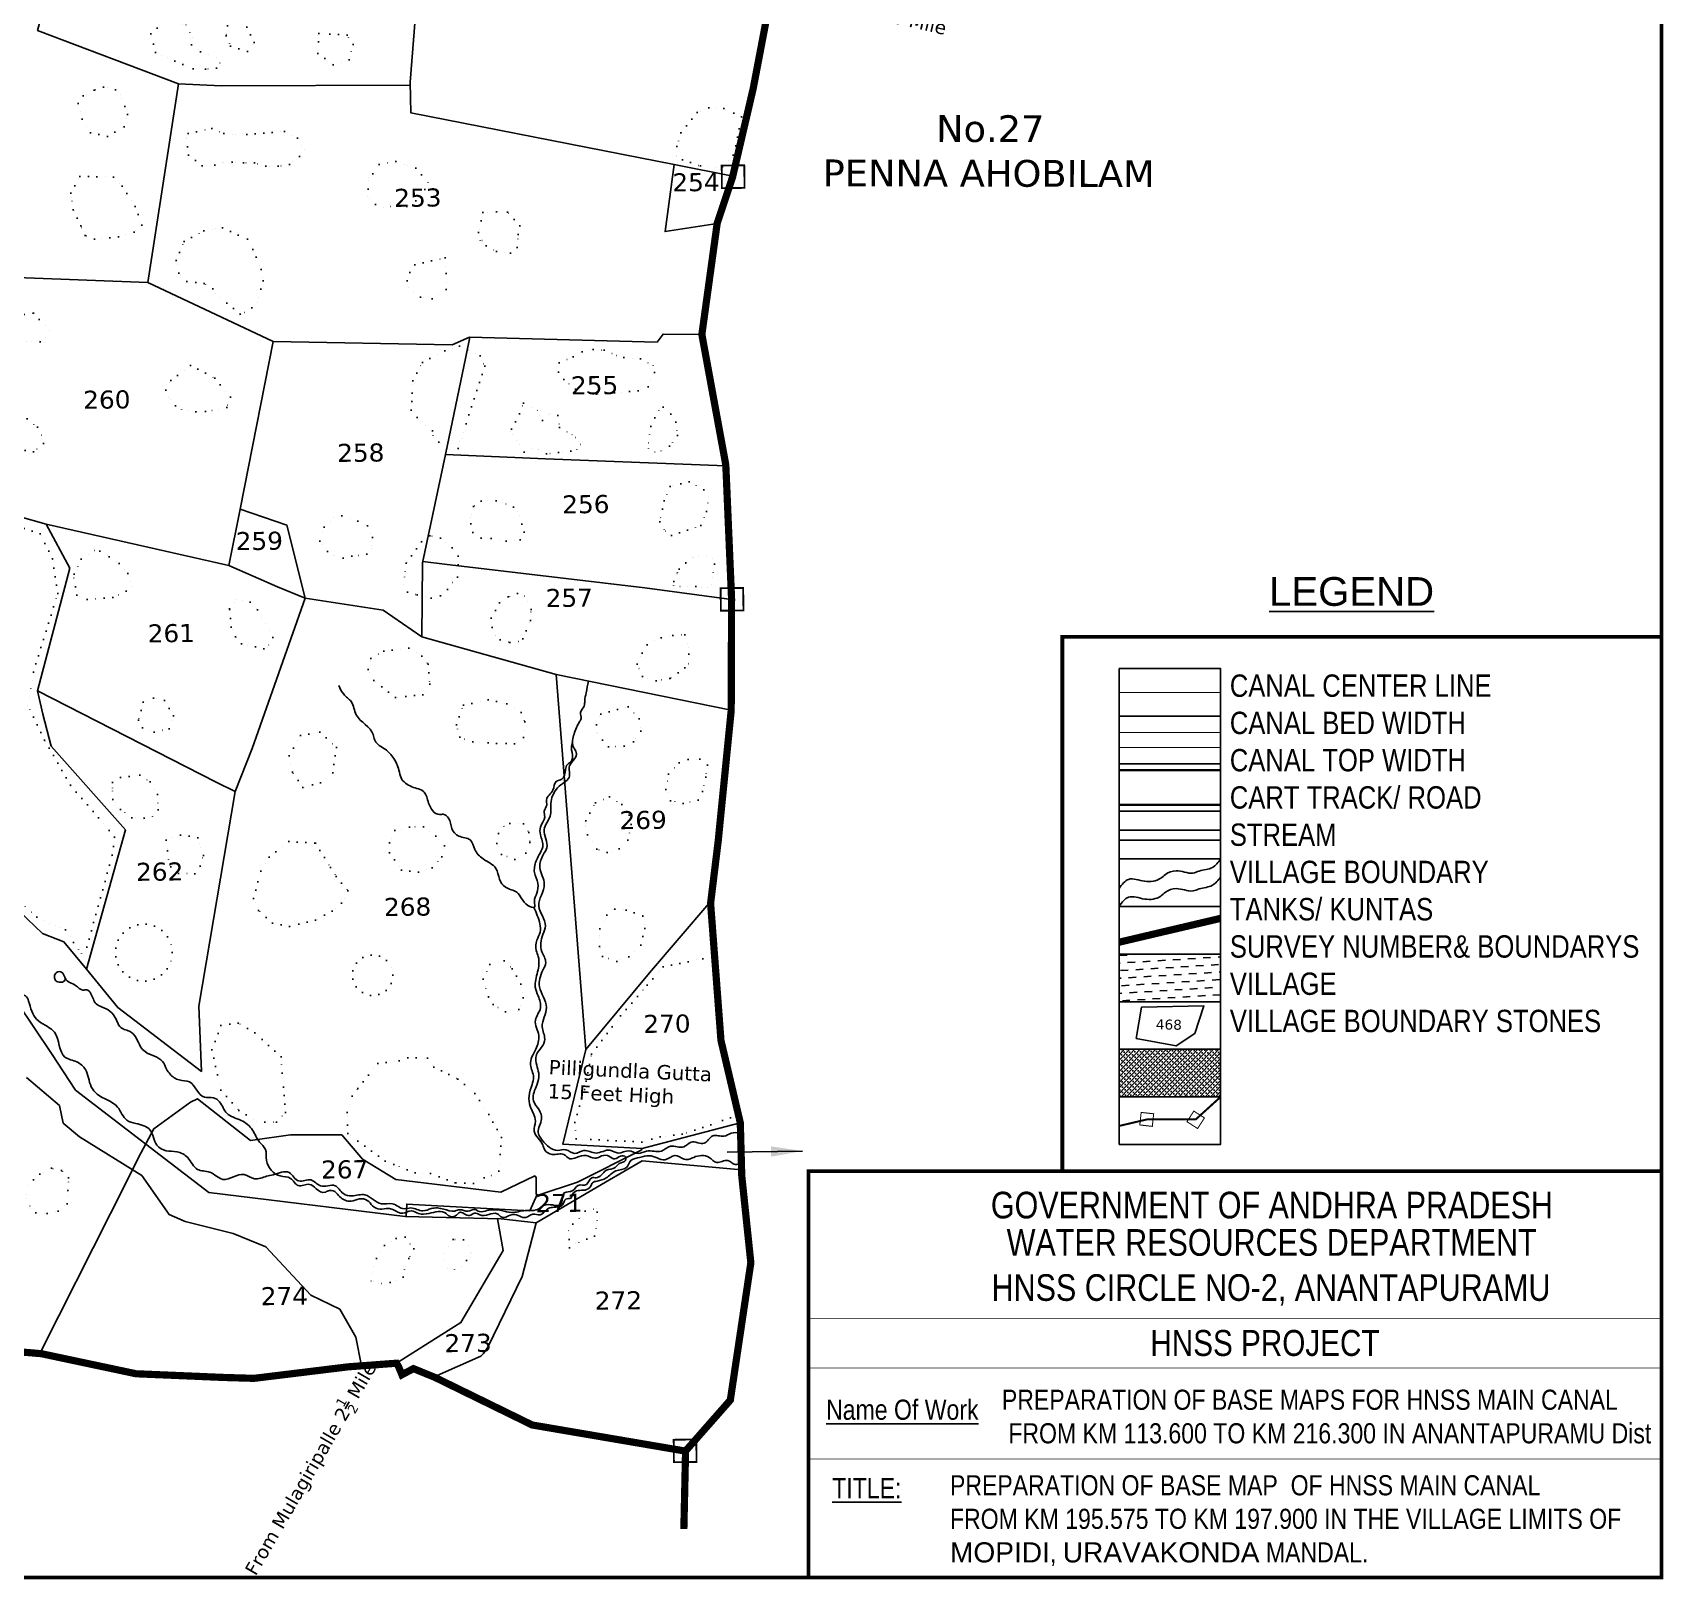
# Model space of a CAD drawing. Header units: inches. Extents: x 738765 to 747437, y 1643863 to 1647317.
# Drawn here: x 745540 to 747351, y 1643863 to 1645582 of the extents above; entities that cross this region are included whole.
import ezdxf
from ezdxf.enums import TextEntityAlignment as Align

# ---------------------------------------------------------------- set-up
doc = ezdxf.new("R2010")
doc.units = ezdxf.units.IN
doc.header["$MEASUREMENT"] = 0
for name, pattern in [('ACAD_ISO02W100', [15, 12, -3]), ('DOT2', [0.125, 0, -0.125]), ('HIDDEN2', [0.1875, 0.125, -0.0625])]:
    doc.linetypes.add(name, pattern=pattern)
for name, color, linetype in [('CANAL1', 1, 'Continuous'), ('CSMark', 72, 'Continuous'), ('FRAME 025', 7, 'Continuous'), ('HILLL', 17, 'Continuous'), ('PLOT', 7, 'Continuous'), ('PLOT NO', 7, 'Continuous'), ('ROADS', 6, 'Continuous'), ('STRUCTURE', 5, 'Continuous'), ('TABLE', 7, 'Continuous'), ('tank', 4, 'Continuous'), ('TANKS-STREAM', 4, 'Continuous'), ('TITLEBLOCK', 7, 'Continuous'), ('VILLAGE', 30, 'Continuous'), ('VILLAGE BOUNDRY', 5, 'Continuous'), ('VILLAGE STONES', 240, 'Continuous')]:
    doc.layers.add(name, color=color, linetype=linetype)
doc.styles.add('A', font='ARIAL_1.TTF')
doc.styles.add('ARIALN', font='ARIALN_1.TTF')
doc.styles.get("Standard").update_dxf_attribs({"font": 'verdana_0.ttf'})
doc.dimstyles.get("Standard").update_dxf_attribs({"dimtxt": 0.18, "dimasz": 35, "dimexe": 0.18, "dimexo": 0.0625, "dimgap": 0.09, "dimtad": 0, "dimtih": 1, "dimtoh": 1, "dimdec": 4, "dimzin": 0, "dimdsep": 46, "dimtxsty": 'Standard', "dimcen": 0.09, "dimadec": 0, "dimazin": 0, "dimtfac": 1, "dimtdec": 4, "dimtofl": 0, "dimtmove": 0, "dimatfit": 3, "dimfxl": 0, "dimtolj": 1, "dimtzin": 0, "dimarcsym": 0})

msp = doc.modelspace()

# ---------------------------------------------------------------- hatches: boundary and pattern name
at = {"layer": 'tank'}
h = msp.add_hatch(dxfattribs=at)
h.set_pattern_fill('DASH', color=256, scale=67.138204, angle=3.5405, style=0)
h.set_pattern_definition([(3.5405362, (319465.5735, 706799.887), (7.85799526, 8.89452009), [8.39227553, -8.39227553])])
h.paths.add_polyline_path([(746746.7, 1644558), (746859.4, 1644558), (746859.4, 1644505.1), (746746.7, 1644505.1)])
at = {"layer": 'VILLAGE', "linetype": 'Continuous'}
h = msp.add_hatch(dxfattribs=at)
h.set_pattern_fill('SACNCR', color=256, scale=45.094482, angle=1.5303, style=0)
h.set_pattern_definition([(46.53031993, (319465.5735, 706799.887), (-3.068137835, 2.908469924), []), (46.53031993, (319468.562, 706799.967), (-3.068137835, 2.908469924), [0, -4.227607725])])
h.paths.add_polyline_path([(746746.7, 1644452.3), (746859.4, 1644452.3), (746859.4, 1644399.4), (746746.7, 1644399.4)])

# ---------------------------------------------------------------- linework, layer by layer
at = {"layer": 'CANAL1', "color": 1, "linetype": 'HIDDEN2', "ltscale": 100, "const_width": 1.11}
msp.add_lwpolyline([(746746.7, 1644848.7), (746859.4, 1644848.7)], dxfattribs=at)
at = {"layer": 'CANAL1', "color": 5, "const_width": 1.11}
for points in [[(746859.4, 1644804.2), (746746.7, 1644804.2)], [(746859.4, 1644787.6), (746746.7, 1644787.6)]]:
    msp.add_lwpolyline(points, dxfattribs=at)
at = {"layer": 'CANAL1', "color": 1, "const_width": 2.76}
for points in [[(746859.4, 1644762.4), (746746.7, 1644762.4)], [(746859.4, 1644723.7), (746746.7, 1644723.7)]]:
    msp.add_lwpolyline(points, dxfattribs=at)
at = {"layer": 'CSMark', "color": 3}
msp.add_lwpolyline([(738766.6, 1647314.5), (747349.1, 1647314.5), (747349.1, 1643865.5), (738766.6, 1643865.5)], close=True, dxfattribs=at)
at = {"layer": 'FRAME 025', "lineweight": -3, "const_width": 0.705}
for points in [[(746401.3, 1644153.4), (747349.1, 1644153.4)], [(746401.3, 1644098.3), (747349.1, 1644098.3)], [(746401.3, 1643997), (747349.1, 1643997)]]:
    msp.add_lwpolyline(points, dxfattribs=at)
at = {"layer": 'HILLL', "linetype": 'DOT2', "ltscale": 75}
for points in [[(745710, 1645590.4), (745717.3, 1645576.2), (745716, 1645568.2), (745726.1, 1645560.3), (745743.9, 1645554.5), (745747.8, 1645547.9), (745744, 1645542.2), (745731.6, 1645541), (745718, 1645541.3), (745706.5, 1645546.2), (745682.6, 1645556.5), (745676, 1645559.5), (745671.1, 1645580.2), (745687.5, 1645594.8), (745710, 1645590.4)], [(745778.2, 1645560.8), (745785.6, 1645570.6), (745772.6, 1645598.3), (745765.9, 1645603.2), (745759.5, 1645600.4), (745756.3, 1645589.1), (745754.6, 1645578.1), (745759.5, 1645566.4), (745778.2, 1645560.8)], [(745857.6, 1645580.7), (745856.5, 1645558.4), (745873.7, 1645546), (745891.2, 1645551.2), (745895.6, 1645568.3), (745888.9, 1645578.8), (745857.6, 1645580.7)], [(745594.8, 1645485.4), (745604, 1645470.4), (745622.8, 1645466.1), (745641.2, 1645476.9), (745645, 1645490.7), (745637.4, 1645513.1), (745631.8, 1645518.1), (745618.3, 1645521.1), (745608, 1645517.6), (745595.9, 1645511.4), (745590.2, 1645502.9), (745594.8, 1645485.4)], [(746327.1, 1645488.2), (746307.5, 1645497.2), (746290.7, 1645498), (746277.7, 1645492.8), (746259.9, 1645470.3), (746255.3, 1645455), (746254.6, 1645444.1), (746261.6, 1645440.4), (746281.4, 1645433.5), (746299.8, 1645431.6), (746306.2, 1645432.6), (746318, 1645445.6), (746320.8, 1645456), (746327.1, 1645488.2)], [(745777.5, 1645468.3), (745819.3, 1645471.8), (745833.8, 1645464.2), (745841.8, 1645451.4), (745836.1, 1645444), (745825, 1645435), (745812.4, 1645433.2), (745798.8, 1645433.1), (745786.2, 1645436.8), (745774.1, 1645436.8), (745761.2, 1645437.7), (745751.1, 1645436.9), (745742, 1645434.4), (745728, 1645433.6), (745712.9, 1645445.5), (745710.3, 1645464.7), (745712.6, 1645469.6), (745738.6, 1645475.1), (745752, 1645469.6), (745764.9, 1645468.1), (745772.5, 1645469.7), (745777.5, 1645468.3)], [(745924.7, 1645435.2), (745943.2, 1645438.4), (745956.5, 1645434.1), (745965.3, 1645430.9), (745979, 1645415.3), (745975.3, 1645407.3), (745965.4, 1645394.9), (745955.2, 1645388.5), (745937.4, 1645388.3), (745929.2, 1645387.7), (745920.4, 1645390.7), (745911.8, 1645399.1), (745912.4, 1645407.8), (745912.8, 1645420.9), (745917.5, 1645424.7), (745924.7, 1645435.2)], [(745592.1, 1645421.8), (745629.6, 1645421.1), (745639, 1645410.9), (745653.7, 1645388.6), (745660.9, 1645367.7), (745652.4, 1645360), (745635, 1645354.7), (745608.5, 1645352.1), (745598.2, 1645356.4), (745593.2, 1645367), (745584.8, 1645384.9), (745582.1, 1645403.1), (745592.1, 1645421.8)], [(746036.8, 1645350.9), (746043.5, 1645344.7), (746054.8, 1645338.5), (746070.4, 1645336.7), (746077.9, 1645342.9), (746079.2, 1645357.2), (746080.8, 1645366.8), (746067, 1645382.2), (746054.8, 1645382.6), (746039.9, 1645381.9), (746035, 1645359.5), (746040.2, 1645347.8)], [(745730.2, 1645302.9), (745711, 1645305), (745702.1, 1645314.3), (745699, 1645328.6), (745708, 1645349.6), (745729.8, 1645361.4), (745742.4, 1645363.7), (745750.7, 1645364.6), (745778.2, 1645352.1), (745784.2, 1645340.8), (745793.4, 1645318.5), (745795.7, 1645305.7), (745789.1, 1645282.3), (745783, 1645276), (745774.9, 1645270.8), (745770.1, 1645269), (745742.8, 1645291.8), (745739.7, 1645296.9), (745730.2, 1645302.9)], [(745964.4, 1645323.8), (745998, 1645331.4), (745999.2, 1645313.9), (745998.9, 1645296.4), (745983.6, 1645286), (745970.4, 1645287.8), (745956.7, 1645298.4), (745955.6, 1645305.9), (745958.7, 1645315), (745964.4, 1645323.8)], [(745503.6, 1645264), (745530.3, 1645268.4), (745540.7, 1645270), (745558.4, 1645250.5), (745554.5, 1645243.2), (745548.2, 1645238.1), (745533, 1645239), (745515.7, 1645240.1), (745507.5, 1645239), (745501.5, 1645247.5), (745500.8, 1645254.9), (745503.6, 1645264)], [(745960.3, 1645162.3), (745961.9, 1645194.8), (745972.6, 1645215.2), (745997.5, 1645228), (746014, 1645233.2), (746036.8, 1645222.5), (746042, 1645210.9), (746021.1, 1645146.9), (746016.4, 1645130.9), (746013.8, 1645127.1), (746012.3, 1645119.6), (745999.4, 1645118.5), (745990.9, 1645126.6), (745984.4, 1645134.3), (745983.8, 1645139.3), (745972.5, 1645149.1), (745966.8, 1645154), (745960.3, 1645162.3)], [(746124.5, 1645214.7), (746140.3, 1645221.5), (746150.1, 1645227.1), (746162.3, 1645229.7), (746174.5, 1645228.7), (746188, 1645223), (746196.3, 1645220.8), (746214.9, 1645219.2), (746228.9, 1645211.7), (746230.4, 1645204), (746223.5, 1645188.3), (746212.3, 1645183.7), (746186.2, 1645181.4), (746166.2, 1645180.1), (746142.8, 1645185.4), (746129.9, 1645196.3), (746123.8, 1645204.5), (746124.5, 1645214.7)], [(745687.7, 1645184.4), (745693.3, 1645195), (745714.9, 1645212), (745742.1, 1645197.6), (745759.5, 1645176.7), (745755.4, 1645165.1), (745739, 1645161.7), (745731.6, 1645160.6), (745721, 1645160.5), (745705.2, 1645163.1), (745698.5, 1645166.9), (745690.6, 1645176.7), (745687.7, 1645184.4)], [(746071.7, 1645141), (746080.6, 1645158.2), (746085.1, 1645169.9), (746085.1, 1645169.9), (746100.3, 1645162.1), (746102.7, 1645156.7), (746106.1, 1645150.7), (746115.4, 1645158.9), (746123.2, 1645156.3), (746125, 1645142.9), (746125, 1645142.9), (746138.8, 1645135), (746142.5, 1645132), (746145.6, 1645127.7), (746148.1, 1645124.1), (746144.3, 1645118.7), (746137.7, 1645116.6), (746123.9, 1645115.1), (746110.4, 1645113.6), (746101.4, 1645118.5), (746093.4, 1645120.1), (746085.7, 1645115.7), (746077.2, 1645128.7), (746072.7, 1645135.5), (746070.5, 1645138.8), (746071.7, 1645141)], [(746226.3, 1645143.9), (746230.9, 1645153.6), (746236.3, 1645163.6), (746240.1, 1645165.7), (746248.8, 1645157.6), (746254.2, 1645148.9), (746256, 1645134.1), (746247.3, 1645122.3), (746237.8, 1645117.2), (746230.9, 1645115.7), (746223.9, 1645119.4), (746224, 1645126), (746224.8, 1645134.9), (746226.3, 1645143.9)], [(745511.1, 1645131.9), (745515.4, 1645145.5), (745523.1, 1645153.1), (745533.6, 1645152.4), (745545.1, 1645143.2), (745549.7, 1645134.4), (745551.7, 1645125.2), (745540.6, 1645115.8), (745518.6, 1645119.8), (745511.1, 1645131.9)], [(746241.3, 1645061.4), (746236.3, 1645038), (746242.5, 1645027.8), (746249.2, 1645022.9), (746281.9, 1645034), (746288.4, 1645049.6), (746290.4, 1645066), (746285.1, 1645073.8), (746269.1, 1645082.5), (746247.8, 1645077.5), (746241.3, 1645061.4)], [(745576.3, 1644585.1), (745585.1, 1644571), (745593.9, 1644558.8), (745599.9, 1644565.5), (745628.2, 1644668), (745630.8, 1644688), (745613, 1644709.3), (745581.6, 1644745.5), (745553, 1644795.7), (745534.5, 1644834.1), (745540.5, 1644871.3), (745567.6, 1644958.5), (745561.8, 1644997.2), (745548.1, 1645024.7), (745451.9, 1645057.8)], [(745858.7, 1645016.7), (745863.4, 1645032.2), (745874.2, 1645042.9), (745883.3, 1645044.7), (745901, 1645039), (745911.6, 1645033.8), (745917.3, 1645020.9), (745916.4, 1645008.9), (745910.9, 1645002.2), (745894.4, 1644999.9), (745884.5, 1644997.7), (745874.3, 1645000.8), (745867.2, 1645005.2), (745858.7, 1645016.7)], [(746028.8, 1645026.4), (746038.1, 1645020.1), (746049, 1645019.8), (746065.6, 1645016.7), (746081.4, 1645018), (746085.8, 1645026.7), (746078.6, 1645049.9), (746074, 1645054.3), (746061.8, 1645059.4), (746054.5, 1645061.5), (746038.1, 1645061.3), (746029.4, 1645055.2), (746025.9, 1645043), (746026.5, 1645036.1), (746028.8, 1645026.4)], [(746011.6, 1644976.7), (746012.3, 1644990.3), (746012.5, 1645000.1), (746005.6, 1645009.4), (745992.6, 1645020.2), (745980.9, 1645022.6), (745971.8, 1645015.9), (745954.7, 1644992.2), (745952.6, 1644976.9), (745952.1, 1644968.2), (745956.1, 1644960.2), (745966.7, 1644956.9), (745982.5, 1644953.5), (745992.8, 1644956.1), (746000.5, 1644963.1), (746011.6, 1644977.6)], [(745593.5, 1644996.7), (745608.2, 1645006.2), (745614.4, 1645005.7), (745624.6, 1644999.4), (745635.7, 1644992), (745645.5, 1644980.8), (745651, 1644966.3), (745643.4, 1644961.2), (745628.6, 1644954), (745600.4, 1644951.8), (745588.8, 1644956.6), (745585.5, 1644975.7), (745585.9, 1644980.1), (745593.5, 1644996.7)], [(746257.7, 1644985.7), (746265.4, 1644992.8), (746273.4, 1644998.4), (746279.4, 1645000.2), (746287.7, 1644999.6), (746295.1, 1644997.8), (746297.2, 1644991.1), (746294.5, 1644975.9), (746293.7, 1644968.6), (746289.7, 1644964.9), (746283.1, 1644965.6), (746276.3, 1644966.5), (746258.9, 1644966.4), (746253.4, 1644967), (746251.7, 1644967.2), (746251.8, 1644972), (746256, 1644982), (746257.7, 1644985.7)], [(746084.3, 1644908.3), (746092.7, 1644928.5), (746093.4, 1644940.7), (746086.3, 1644955.6), (746078.4, 1644958.6), (746068, 1644954.9), (746058.4, 1644948), (746049.2, 1644931.3), (746050.1, 1644920.9), (746053.5, 1644911.6), (746058.9, 1644907), (746069.8, 1644904.1), (746079.7, 1644905.2), (746084.3, 1644908.3)], [(745758.5, 1644941.5), (745766.5, 1644951.9), (745773.2, 1644950.5), (745781.5, 1644948.8), (745789.5, 1644940.4), (745798.1, 1644925.4), (745802.7, 1644917.4), (745806.4, 1644909.7), (745800.6, 1644898.9), (745796.6, 1644897.1), (745771.8, 1644902.7), (745765.1, 1644910.3), (745760.2, 1644921.3), (745758.5, 1644941.5)], [(746216.8, 1644892.1), (746222.2, 1644901.7), (746237.8, 1644909.2), (746250.8, 1644911.9), (746264.3, 1644912.7), (746267.9, 1644898.7), (746268.6, 1644891), (746268.1, 1644880.5), (746264.3, 1644876), (746247.5, 1644864), (746232.2, 1644861.6), (746217.1, 1644866.5), (746217.1, 1644866.5), (746211.2, 1644879.9), (746216.8, 1644892.1)], [(745915.3, 1644886.5), (745929.8, 1644894.4), (745957.6, 1644897.9), (745972.2, 1644888.9), (745979.2, 1644879.9), (745980.8, 1644858), (745973.2, 1644846.1), (745942.6, 1644843.1), (745918.7, 1644861.9), (745912.4, 1644874.1), (745915.3, 1644886.5)], [(745657.4, 1644818), (745661.9, 1644809.5), (745674.5, 1644804.4), (745691.2, 1644808.4), (745696, 1644822.5), (745686.2, 1644839.6), (745673.8, 1644842.4), (745662.4, 1644837.9), (745657.4, 1644818)], [(746010.4, 1644812.8), (746018.3, 1644834.5), (746045.8, 1644840.5), (746066.4, 1644835.9), (746082.2, 1644826.5), (746086.5, 1644815.9), (746084.8, 1644798.7), (746075, 1644791.6), (746055, 1644792), (746028.6, 1644793.6), (746014.2, 1644798.8), (746010.4, 1644812.8)], [(746170.9, 1644824.6), (746189.5, 1644829.6), (746201.1, 1644832.8), (746213.5, 1644819.5), (746215.3, 1644805.5), (746207, 1644793.8), (746196.9, 1644789), (746179.5, 1644788.2), (746172.9, 1644795.7), (746166.1, 1644803.8), (746166, 1644812.8), (746170.9, 1644824.6)], [(745824.8, 1644778.3), (745837.3, 1644800.7), (745858.6, 1644804.5), (745877.1, 1644787.5), (745873.1, 1644759.3), (745859.6, 1644748.3), (745839.9, 1644743.1), (745828.4, 1644760), (745824.8, 1644778.3)], [(746246, 1644757.9), (746257.7, 1644770.4), (746268, 1644774.2), (746281, 1644774.6), (746289.2, 1644767.9), (746287.4, 1644754.4), (746283.9, 1644738.6), (746279.1, 1644729.1), (746262.4, 1644725.2), (746248.3, 1644728.4), (746243.2, 1644740.8), (746246, 1644757.9)], [(745670.2, 1644749.4), (745678.4, 1644735.3), (745679.1, 1644718.2), (745672.5, 1644710.6), (745663.5, 1644709.1), (745649.7, 1644709.4), (745637.3, 1644718.7), (745628.6, 1644729.6), (745628.5, 1644742.4), (745628.4, 1644748.5), (745637.4, 1644754.3), (745658.7, 1644756.9), (745670.2, 1644749.4)], [(746154.2, 1644706.1), (746164.9, 1644726), (746180.6, 1644732.7), (746194.2, 1644724.3), (746202.4, 1644712.4), (746204.5, 1644701.8), (746200.9, 1644684.5), (746191.3, 1644674.9), (746177.9, 1644670.7), (746166.3, 1644674.6), (746156.2, 1644690.4), (746153.7, 1644700.7), (746154.2, 1644706.1)], [(746057.3, 1644692.1), (746063.8, 1644700.3), (746069.8, 1644702.9), (746085, 1644702.6), (746090.8, 1644693.1), (746092, 1644681.9), (746087.5, 1644670.2), (746075.5, 1644663.1), (746060.7, 1644668.7), (746055.3, 1644681), (746057.3, 1644692.1)], [(745701.6, 1644647.5), (745719.8, 1644647.2), (745725.7, 1644655.8), (745729.4, 1644667.6), (745725.4, 1644680.3), (745723.2, 1644687.3), (745713.5, 1644689), (745704.1, 1644690.2), (745688.1, 1644684.5), (745689.5, 1644672.7), (745690.7, 1644662.8), (745693.1, 1644655), (745701.6, 1644647.5), (745701.6, 1644647.5)], [(745785, 1644619.9), (745793.2, 1644650.1), (745802.3, 1644665.8), (745824.2, 1644683), (745853.8, 1644681.2), (745870.6, 1644654.3), (745876.9, 1644644.2), (745890, 1644628.3), (745882.9, 1644614.6), (745872.4, 1644605.6), (745853.9, 1644595.7), (745825.2, 1644588.6), (745806.1, 1644592.2), (745790.7, 1644606.5), (745785, 1644619.9)], [(745949.4, 1644651.2), (745968.5, 1644649.1), (745983.4, 1644653.9), (745994.1, 1644666.1), (745997.3, 1644678.2), (745987.6, 1644688.9), (745987.6, 1644688.9), (745974, 1644699.3), (745974, 1644699.3), (745958.4, 1644699.1), (745942.1, 1644695.1), (745936.2, 1644681.4), (745936.2, 1644670.6), (745949.4, 1644651.2)], [(745524.3, 1644617.5), (745544.3, 1644599), (745558.3, 1644592.1), (745565.1, 1644589.4), (745570.9, 1644587.4), (745576.3, 1644585.1)], [(746169.9, 1644586.1), (746177.7, 1644601.2), (746186.5, 1644608), (746199, 1644606.8), (746217.7, 1644600.3), (746219.6, 1644586.6), (746215.4, 1644567.9), (746202.1, 1644554.9), (746188.6, 1644549.8), (746172.8, 1644555.3), (746169.5, 1644566.6), (746168.9, 1644578.5), (746169.9, 1644586.1)], [(746040.1, 1644530.2), (746047.6, 1644546.4), (746063.6, 1644550.5), (746072.5, 1644541.6), (746082, 1644524.6), (746084.5, 1644509.3), (746079.6, 1644496.5), (746064.9, 1644494), (746051.1, 1644501.9), (746046, 1644510.5), (746042.5, 1644521.9), (746040.1, 1644530.2)], [(746323.7, 1644379.4), (746293.2, 1644368.5), (746261.2, 1644357.9), (746236.8, 1644355), (746216.4, 1644349.2), (746143.6, 1644352.7), (746141.8, 1644370.8), (746152.6, 1644407.6), (746160.5, 1644447), (746192.8, 1644489.3), (746222.5, 1644523.5), (746236.4, 1644539.4), (746240.2, 1644543.8), (746284, 1644552.8), (746297.4, 1644553.8)], [(745797.5, 1644371.1), (745810.5, 1644371.2), (745820.6, 1644382), (745817, 1644425.7), (745815.6, 1644443.7), (745786.5, 1644470.6), (745768.1, 1644481.2), (745748.9, 1644478.7), (745738.9, 1644451.8), (745748.8, 1644406.7), (745768.8, 1644384.4), (745788.8, 1644372), (745797.5, 1644371.1)], [(745900.8, 1644408.8), (745923.1, 1644436.5), (745946.7, 1644439.5), (745956.4, 1644442.7), (745978.5, 1644442.5), (745985.2, 1644432.5), (746012.1, 1644419.2), (746030.9, 1644403.2), (746046.3, 1644379.7), (746060.6, 1644354.2), (746057.5, 1644316.8), (746048.6, 1644311.7), (746041.3, 1644309.3), (746029.3, 1644303.3), (746009.1, 1644303.9), (745981.8, 1644314.1), (745964.7, 1644315.1), (745941, 1644324.1), (745931.4, 1644327.8), (745889.8, 1644358.6), (745889.1, 1644382.1), (745894.6, 1644400), (745900.8, 1644408.8)], [(745543.4, 1644270.5), (745555.7, 1644269.8), (745568.1, 1644272.5), (745577.9, 1644280.7), (745578.9, 1644295.3), (745579.6, 1644309.6), (745571.6, 1644317.5), (745560.6, 1644320), (745547.6, 1644313.7), (745533.8, 1644300.5), (745533, 1644287), (745537.5, 1644275.8), (745543.4, 1644270.5)], [(746135.1, 1644250.7), (746139.7, 1644257.8), (746148.4, 1644265.4), (746153.3, 1644272.3), (746166.3, 1644275.7), (746166.8, 1644271.4), (746166.6, 1644259.9), (746165.8, 1644253), (746163.9, 1644244.8), (746143.2, 1644236.1), (746136.2, 1644231.5), (746135.1, 1644250.7)], [(745921.5, 1644219.8), (745930.4, 1644234.1), (745943.5, 1644242), (745953.4, 1644243.5), (745963.1, 1644230.7), (745957.5, 1644219.7), (745952.7, 1644207.5), (745951.2, 1644199.2), (745936.9, 1644193.1), (745924, 1644191.6), (745918.4, 1644193.8), (745915.8, 1644194.8), (745916.8, 1644202.7), (745917.8, 1644211.2), (745921.5, 1644219.8)], [(746006.7, 1644241.1), (745997.7, 1644225.7), (745997.3, 1644217.7), (746000.1, 1644209.1), (746008.4, 1644207.4), (746016.3, 1644210.8), (746021.6, 1644217.5), (746026.8, 1644226), (746024.3, 1644234.7), (746018.4, 1644240.6), (746006.7, 1644241.1)]]:
    msp.add_lwpolyline(points, dxfattribs=at)
for centre, radius in [((745663.2, 1644559.6), 31.6), ((745917.4, 1644534.5), 22.5)]:
    msp.add_circle(centre, radius, dxfattribs=at)
at = {"layer": 'PLOT'}
for points in [[(745929.7, 1645952.9), (745999.4, 1645907.5), (745985.5, 1645795.3), (745955.1, 1645649.6), (745968.5, 1645643.4), (745958.9, 1645526.7), (745959.8, 1645492.6), (746252.3, 1645435), (746317.5, 1645422.2)], [(745959, 1645523.4), (745749, 1645522.6), (745701.7, 1645524.8), (745545.2, 1645584), (745574.6, 1645693.2), (745584.2, 1645724.1), (745616.9, 1645834.6), (745629.2, 1645921.2)], [(745249.2, 1645534.5), (745271.5, 1645373.4), (745464, 1645311.7), (745667.8, 1645304.2), (745807, 1645238.5), (746005.7, 1645234.7), (746024.9, 1645243.2), (746233.4, 1645237.8), (746240, 1645246.7), (746283.1, 1645246.3)], [(745667.8, 1645304.2), (745701.7, 1645524.8)], [(746252.3, 1645435), (746242.3, 1645360.5), (746300.1, 1645369.7)], [(745410.5, 1645079.5), (745488, 1645056.1), (745491.5, 1645053.2), (745554.7, 1645035.4), (745757.8, 1644989.7), (745770.3, 1645052.4), (745807, 1645238.5)], [(745971.9, 1644910.4), (745972.9, 1644992.8), (745998.3, 1645113.1), (746020.9, 1645221.3), (746025.5, 1645243.2)], [(745998.3, 1645113.1), (746109.4, 1645108.2), (746309.7, 1645100.2)], [(745770.3, 1645052.4), (745821.9, 1645034.5), (745842.3, 1644953.2), (745811.7, 1644966), (745757.8, 1644989.7)], [(745842.3, 1644953.2), (745783.6, 1644786.2), (745764.8, 1644738.6), (745743.5, 1644748.8), (745545.1, 1644850.6), (745580.9, 1644986.8), (745554.7, 1645035.4)], [(745973.2, 1644994.1), (745997.2, 1644991.1), (746219.6, 1644965), (746316.1, 1644952)], [(745842.3, 1644953.2), (745928.9, 1644940.1), (745971.9, 1644910.4), (746121.1, 1644868.4), (746315.7, 1644828.8)], [(746121.1, 1644868.4), (746154.1, 1644451.9), (746224.9, 1644537.1), (746290.8, 1644614.3), (746292.8, 1644614.5)], [(745545.1, 1644850.6), (745551, 1644824.4), (745560.1, 1644789.1), (745642.8, 1644695.9), (745606.6, 1644566.4), (745599.6, 1644541.1), (745634.4, 1644498.8), (745727.2, 1644427.7), (745724.3, 1644500.3), (745764.8, 1644738.6)], [(745599.6, 1644541.1), (745574.5, 1644571.6), (745550.6, 1644580.7), (745516.5, 1644613.6), (745493.2, 1644643.4), (745487.8, 1644654.8), (745449.9, 1644701.6), (745351.9, 1644736.2), (745255.4, 1644770.3), (745226.5, 1644778.4)], [(746327.2, 1644318.3), (746216.8, 1644328.5), (746176, 1644304.8), (746098.9, 1644259.5), (746060.2, 1644263.9), (745953.6, 1644266.4), (745735.5, 1644293), (745665.3, 1644347), (745587.4, 1644406.9), (745560.5, 1644447.6), (745522.9, 1644503.9), (745496.7, 1644528.5), (745488.9, 1644529), (745462.5, 1644539.5), (745458.3, 1644552.4), (745463.9, 1644559.9), (745405.6, 1644624.5), (745390.2, 1644640.6), (745375.6, 1644672.1), (745329.7, 1644687.7), (745262.5, 1644681.8)], [(746154.1, 1644451.9), (746128.8, 1644346.7), (746216.9, 1644342.2), (746325.8, 1644370.6)], [(746216.9, 1644342.2), (746215.8, 1644340.3), (746144.9, 1644304.8), (746101.3, 1644290.3), (746098.9, 1644291.4), (746099, 1644309.7), (746097.4, 1644311.5), (746059.7, 1644293.6), (745943, 1644307.7), (745906.1, 1644330.3), (745883.1, 1644357.3), (745826.3, 1644357.2), (745784.3, 1644351.4), (745781.6, 1644351.1), (745722.8, 1644397.3), (745715, 1644393.5), (745674.4, 1644364), (745659.9, 1644336.8), (745626.2, 1644270), (745549.4, 1644118.1), (745549.3, 1644114.1)], [(745954.5, 1644266.4), (745955.3, 1644280.2), (746091.9, 1644272.8), (746100.1, 1644290.8)], [(745943.8, 1644103.5), (746001.2, 1644140), (746015.4, 1644148.7), (746062.5, 1644228.9), (746055.9, 1644264)], [(746098.9, 1644259.5), (746083.4, 1644199.7), (746045.4, 1644121.5), (746040.7, 1644114.3), (746037.6, 1644111.5), (745985.6, 1644088.2)]]:
    msp.add_lwpolyline(points, dxfattribs=at)
at = {"layer": 'PLOT NO'}
for points in [[(746330.2, 1645434.2), (746330.5, 1645409.1), (746305.4, 1645408.9), (746305.1, 1645433.9), (746330.2, 1645434.2)], [(746329, 1644964.7), (746329.3, 1644939.7), (746304.2, 1644939.4), (746303.9, 1644964.5), (746329, 1644964.7)], [(746765.6, 1644464.1), (746771.3, 1644498.9), (746840.9, 1644500.5), (746830.9, 1644469.9), (746809.9, 1644456), (746765.6, 1644464.1)], [(746276.9, 1644018.8), (746277.2, 1643993.8), (746252.1, 1643993.5), (746251.8, 1644018.5), (746276.9, 1644018.8)]]:
    msp.add_lwpolyline(points, dxfattribs=at)
for points in [[(746746.7, 1644875.2), (746859.4, 1644875.2), (746859.4, 1644822.3), (746746.7, 1644822.3)], [(746746.7, 1644822.3), (746859.4, 1644822.3), (746859.4, 1644769.4), (746746.7, 1644769.4)], [(746746.7, 1644769.4), (746859.4, 1644769.4), (746859.4, 1644716.6), (746746.7, 1644716.6)], [(746746.7, 1644716.6), (746859.4, 1644716.6), (746859.4, 1644663.7), (746746.7, 1644663.7)], [(746746.7, 1644663.7), (746859.4, 1644663.7), (746859.4, 1644610.9), (746746.7, 1644610.9)], [(746746.7, 1644610.9), (746859.4, 1644610.9), (746859.4, 1644558), (746746.7, 1644558)], [(746746.7, 1644558), (746859.4, 1644558), (746859.4, 1644505.1), (746746.7, 1644505.1)], [(746746.7, 1644505.1), (746859.4, 1644505.1), (746859.4, 1644452.3), (746746.7, 1644452.3)], [(746746.7, 1644452.3), (746859.4, 1644452.3), (746859.4, 1644399.4), (746746.7, 1644399.4)], [(746746.7, 1644399.4), (746859.4, 1644399.4), (746859.4, 1644346.6), (746746.7, 1644346.6)]]:
    msp.add_lwpolyline(points, close=True, dxfattribs=at)
at = {"layer": 'PLOT NO', "color": 6}
for points in [[(746746.7, 1644695.7), (746859.4, 1644695.7)], [(746746.7, 1644684.6), (746859.4, 1644684.6)]]:
    msp.add_lwpolyline(points, dxfattribs=at)
at = {"layer": 'PLOT NO', "color": 4}
for points in [[(746746.7, 1644631), (746757, 1644641), (746775.1, 1644638.9), (746792.8, 1644642.2), (746798, 1644646.4), (746810, 1644650.5), (746819.4, 1644649), (746828.6, 1644648), (746835.6, 1644650.2), (746850.2, 1644654.2), (746859.4, 1644663.7)], [(746746.7, 1644611.2), (746757, 1644621.2), (746775.1, 1644619.1), (746792.8, 1644622.4), (746798, 1644626.7), (746810, 1644630.7), (746819.4, 1644629.2), (746828.6, 1644628.2), (746835.6, 1644630.4), (746850.2, 1644634.4), (746859.4, 1644643.9)]]:
    msp.add_spline(points, degree=3, dxfattribs=at)
at = {"layer": 'ROADS'}
msp.add_lwpolyline([(745905, 1644100.6), (745898.7, 1644132.5), (745880.9, 1644163.6), (745848.6, 1644179), (745798.6, 1644232.7), (745762.4, 1644247.5), (745709.2, 1644261), (745691.2, 1644268.6), (745660.9, 1644312.2), (745591.9, 1644354.9), (745573.5, 1644370.3), (745569.7, 1644389.7), (745532.8, 1644420.8)], dxfattribs=at)
at = {"layer": 'STRUCTURE', "color": 5}
for points, const_width in [([(738766.6, 1647314.5), (747349.1, 1647314.5), (747349.1, 1643865.5), (738766.6, 1643865.5)], 4.23), ([(746683.5, 1644910.4), (747349.1, 1644910.4), (747349.1, 1644316.9), (746683.5, 1644316.9)], 4.24), ([(746401.5, 1644316.9), (747349.1, 1644316.9), (747349.1, 1643865.5), (746401.5, 1643865.5)], 4.23)]:
    msp.add_lwpolyline(points, close=True, dxfattribs=dict(at, const_width=const_width))
at = {"layer": 'TANKS-STREAM'}
for points in [[(746139.4, 1644793.7), (746138.1, 1644786.9), (746139.5, 1644776.8), (746138.2, 1644772.6), (746133.7, 1644768.6), (746131.6, 1644763), (746127.7, 1644752.3), (746121.5, 1644749.9), (746117.6, 1644740.1), (746110.4, 1644729.3), (746110.8, 1644723.5), (746108, 1644716.9), (746108.5, 1644710.2), (746103.8, 1644699), (746103.7, 1644690.6), (746106.4, 1644677.3), (746102, 1644667.8), (746097.2, 1644654.7), (746097.1, 1644648.5), (746100.8, 1644636.7), (746099.8, 1644625.8), (746097.1, 1644616.2), (746097, 1644610), (746089.9, 1644612.1), (746077.4, 1644626.6), (746064.8, 1644632.4), (746058.4, 1644641.1), (746054.4, 1644653.2), (746040.1, 1644663.7), (746030.9, 1644674.3), (746025.6, 1644685), (746013, 1644689.1), (746005.3, 1644697.5), (746001.7, 1644709), (745995.9, 1644713.3), (745991.7, 1644713), (745979.5, 1644725.8), (745974.6, 1644738), (745960.8, 1644743.9), (745949, 1644753.7), (745946.5, 1644762.3), (745939.9, 1644776.8), (745929.9, 1644786.5), (745923.2, 1644791.1), (745919.4, 1644796.3), (745918, 1644801.8), (745899.2, 1644823.8), (745893.6, 1644838.4), (745885.2, 1644846.6), (745880, 1644856.4)], [(746326.1, 1644359.3), (746315.6, 1644358.9), (746307.5, 1644355.7), (746295.2, 1644356), (746285.7, 1644347.9), (746271.1, 1644349.1), (746263, 1644343.9), (746248.4, 1644344.6), (746238.1, 1644339.2), (746221.5, 1644339), (746212.5, 1644336.4), (746202.1, 1644339.6), (746190.1, 1644336.9), (746180.9, 1644340.2), (746165.6, 1644336.9), (746152, 1644339.7), (746141.7, 1644336.5), (746131.9, 1644340.7), (746122.9, 1644339.9), (746105.8, 1644351.4), (746101.2, 1644360), (746105, 1644374.9), (746102.3, 1644384.9), (746096, 1644395), (746098.9, 1644410.6), (746102.1, 1644421.4), (746098.8, 1644439.4), (746099.4, 1644446.4), (746104.9, 1644454.5), (746108.5, 1644463.5), (746105.8, 1644477.1), (746110.5, 1644498.8), (746102.8, 1644521.7), (746106.4, 1644540.1), (746109.6, 1644548.6), (746105.4, 1644560.6), (746106.5, 1644579.9), (746109.3, 1644589.3), (746101.9, 1644611.4), (746108.1, 1644635.6), (746103.1, 1644654.1), (746106.9, 1644668.4), (746110.9, 1644676.1), (746108, 1644696.3), (746114.5, 1644711.1), (746115.7, 1644727.6), (746122.9, 1644742.7), (746130.6, 1644749), (746135.6, 1644754), (746136.1, 1644767.1), (746141.7, 1644774.9), (746143.6, 1644781.8), (746140.3, 1644788.4), (746141.1, 1644802.4), (746143.7, 1644809.7), (746147.3, 1644816.2), (746148.9, 1644819.6), (746148.4, 1644826.3), (746152.2, 1644833.5), (746153, 1644839), (746154.5, 1644848.3), (746157.1, 1644861.1)], [(746198.8, 1644331.8), (746197.4, 1644333.5), (746190.9, 1644332.6), (746185, 1644330.5), (746178.1, 1644334.4), (746169.6, 1644332.8), (746164.2, 1644331.2), (746154.6, 1644334.2), (746144, 1644332.1), (746136.4, 1644330.7), (746129.8, 1644335.3), (746116.9, 1644335.4), (746108.3, 1644340.9), (746106.4, 1644346), (746096.9, 1644361.1), (746098.2, 1644372.5), (746092.4, 1644389), (746091.1, 1644400.2), (746094.5, 1644413.1), (746096.1, 1644421.3), (746092.7, 1644435), (746098.5, 1644452.4), (746101.9, 1644467.5), (746098.2, 1644484.6), (746103.8, 1644498.2), (746101.2, 1644511.6), (746098, 1644521.2), (746100.6, 1644538.2), (746101.4, 1644555.2), (746099.2, 1644562), (746099.9, 1644573.4), (746103.4, 1644582.2), (746103.1, 1644591.6), (746096.6, 1644609.7)], [(746198.8, 1644331.8), (746198.3, 1644328.8), (746191.4, 1644325.4), (746186.7, 1644320.9), (746177, 1644317.8), (746171.3, 1644312.4), (746165.7, 1644309.6), (746160.7, 1644309.4), (746154.9, 1644302.1), (746145.6, 1644301.1), (746139.6, 1644295.3), (746130.2, 1644292.7), (746126.5, 1644279.9), (746110, 1644279.6), (746099.2, 1644273.8), (746086.8, 1644273.1), (746071.7, 1644270.9), (746060.5, 1644273.1), (746044.4, 1644273.1), (746035.9, 1644272), (746031.1, 1644274.2), (746023.2, 1644272.3), (746014.3, 1644274), (746008.7, 1644272.6), (745996.3, 1644274.7), (745982.4, 1644275.3), (745973.2, 1644272.7), (745959.9, 1644276), (745952.5, 1644275.1), (745939.4, 1644280.6), (745927.1, 1644280.6), (745908.8, 1644290.5), (745894.2, 1644289.4), (745884.9, 1644291.9), (745875.6, 1644300.7), (745859.4, 1644300.5), (745849, 1644307.1), (745835.2, 1644306), (745824.7, 1644315.2), (745806.9, 1644312.9), (745799.5, 1644311.2), (745786.2, 1644308.4), (745774.6, 1644313.1), (745751.1, 1644307.7), (745736.4, 1644315.7), (745722.8, 1644318.8), (745711.9, 1644332), (745699.9, 1644338.4), (745688.1, 1644339.6), (745677.7, 1644345.6), (745670, 1644362.9), (745654.2, 1644369.8), (745644.4, 1644373.4), (745633.9, 1644388.1), (745611.4, 1644402.5), (745604.8, 1644410.7), (745598.3, 1644429.8), (745588.8, 1644438.2), (745575.6, 1644443.5), (745563.9, 1644471.1), (745553.5, 1644479), (745544, 1644485.6), (745535.2, 1644505.7), (745531.8, 1644511.6), (745523.8, 1644513.7), (745517.3, 1644524.9), (745515.7, 1644537), (745505.5, 1644545.3), (745500.8, 1644550.5), (745496.9, 1644560.1)], [(746327, 1644326), (746320, 1644324.3), (746311.8, 1644328.7), (746299.6, 1644326.5), (746291.2, 1644332.1), (746274.1, 1644332.2), (746269.1, 1644330.2), (746263.5, 1644330.2), (746253.2, 1644334.4), (746242.1, 1644329.5), (746233.6, 1644331.5), (746224.6, 1644334), (746214, 1644332.1), (746204.7, 1644329), (746199.4, 1644321), (746187.7, 1644317.1), (746176.8, 1644309.3), (746166.7, 1644305.8), (746161.7, 1644304), (746159.4, 1644299.7), (746153.3, 1644295.9), (746145.7, 1644295.3), (746139.5, 1644291.4), (746137.6, 1644287), (746132, 1644285.8), (746128.4, 1644279.6), (746118.6, 1644276.7), (746113, 1644275.6), (746103.3, 1644268.4), (746095.3, 1644269.1), (746087.5, 1644265.4), (746073.5, 1644268.8), (746060.8, 1644265.6), (746055.7, 1644269.6), (746046.4, 1644268.6), (746036.3, 1644268.3), (746030.7, 1644270.3), (746024.8, 1644267.6), (746013.8, 1644271.1), (746010.6, 1644268.1), (746001.9, 1644267.2), (745999.1, 1644269.8), (745979.8, 1644269.9), (745968.5, 1644269.8), (745960.3, 1644272.9), (745950.9, 1644270.1), (745939.9, 1644274.2), (745934.8, 1644275.5), (745925.4, 1644274.7), (745917.4, 1644278.3), (745911.4, 1644284.4), (745902.7, 1644286), (745893.2, 1644283.4), (745881, 1644288.3), (745875.4, 1644294.1), (745867.4, 1644294.8), (745864.5, 1644293.4), (745854.8, 1644297.4), (745847.1, 1644302.2), (745834.8, 1644300.9), (745826.2, 1644308.8), (745814.7, 1644311.6), (745799.5, 1644328.8), (745798.3, 1644341), (745791.6, 1644349.2), (745784, 1644362.5), (745771.3, 1644373.2), (745755.3, 1644381.2), (745747.4, 1644393.8), (745740.5, 1644398.4), (745730.5, 1644398.9), (745714, 1644416), (745702.5, 1644418.2), (745692.3, 1644424.7), (745688.4, 1644430.3), (745684, 1644438.8), (745664.7, 1644449.6), (745659.6, 1644455.1), (745654.7, 1644464.8), (745647.1, 1644472.4), (745641.5, 1644474.2), (745636.5, 1644477.7), (745632.3, 1644485.6), (745625.8, 1644494.4), (745616.2, 1644499.3), (745610.3, 1644502.7), (745604.4, 1644514), (745599.7, 1644518.4), (745595.6, 1644518), (745587.4, 1644523.2), (745576, 1644530.6), (745573.1, 1644536.9), (745567.5, 1644538.2), (745564.1, 1644534.4), (745564.4, 1644530.6), (745566.4, 1644527.5), (745569.2, 1644526.9), (745574, 1644527.4), (745576.3, 1644530.8)]]:
    msp.add_spline(points, degree=3, dxfattribs=at)
at = {"layer": 'VILLAGE BOUNDRY', "linetype": 'ACAD_ISO02W100', "ltscale": 2}
for points, const_width in [([(746265, 1644006), (746314.7, 1644062.5), (746337.5, 1644215.1), (746327.4, 1644311.8), (746325.8, 1644370.6), (746304.3, 1644462.2), (746292.8, 1644614.4), (746301.3, 1644684.1), (746308.7, 1644758.5), (746315.7, 1644828.8), (746316.1, 1644952.6), (746309.7, 1645101.4), (746283.1, 1645246.3), (746300.1, 1645369.7), (746317.3, 1645421.5), (746340.1, 1645519.4), (746372.5, 1645689.7), (746381.6, 1645748.9), (746396.6, 1645881.2)], 8), ([(746746.7, 1644571.2), (746859.4, 1644597.7)], 8), ([(746746.7, 1644367.1), (746777.8, 1644374.4), (746831.8, 1644374.4), (746859.4, 1644399.4)], 2.21), ([(745472.2, 1644120.6), (745549.3, 1644114.1), (745654.5, 1644091.8), (745751.7, 1644087.7), (745785.5, 1644086.7), (745835.5, 1644092.8), (745890.2, 1644099.5), (745943.8, 1644103.5), (745946.2, 1644099.7), (745949.9, 1644090.7), (745962.7, 1644097.5), (745986.7, 1644087.7), (746094.6, 1644034.9), (746263, 1644006.2), (746265, 1644006), (746263.1, 1643919.4)], 8)]:
    msp.add_lwpolyline(points, dxfattribs=dict(at, const_width=const_width))
at = {"layer": 'VILLAGE STONES'}
for points, const_width in [([(746305.1, 1645433.9), (746330.2, 1645434.2), (746330.5, 1645409.1), (746305.4, 1645408.9)], 2), ([(746303.9, 1644964.5), (746329, 1644964.7), (746329.3, 1644939.7), (746304.2, 1644939.4)], 2), ([(746771.1, 1644382.1), (746785, 1644380.6), (746783.5, 1644366.6), (746769.6, 1644368.2)], 1.12), ([(746822, 1644371.8), (746829.6, 1644383.6), (746841.4, 1644376), (746833.8, 1644364.2)], 1.12), ([(746251.8, 1644018.5), (746276.9, 1644018.8), (746277.2, 1643993.8), (746252.1, 1643993.5)], 2)]:
    msp.add_lwpolyline(points, close=True, dxfattribs=dict(at, const_width=const_width))

# ---------------------------------------------------------------- texts
at = {"layer": 'PLOT NO'}
for s, height, rotation, p in [('254', 20.05, 0.6075, (746276.6, 1645415.5)), ('253', 20.05, 0.6075, (745967.6, 1645398.3)), ('255', 20.05, 0.6075, (746163.9, 1645190)), ('260', 20.05, 0.6075, (745622.1, 1645174)), ('258', 20.05, 0.6075, (745904.2, 1645115)), ('256', 20.05, 0.6075, (746154.2, 1645057.8)), ('259', 20.05, 0.6075, (745791.5, 1645017)), ('257', 20.05, 0.6075, (746135.8, 1644953.8)), ('261', 20.05, 0.6075, (745693.7, 1644914.5)), ('269', 20.05, 0.6075, (746217.9, 1644707)), ('262', 20.05, 0.6075, (745680.8, 1644649.6)), ('268', 20.05, 0.6075, (745956.2, 1644610.6)), ('270', 20.05, 0.6075, (746244.3, 1644480.7)), ('468', 11.05, 358.6877, (746801.9, 1644479.7)), ('267', 20.05, 0.6075, (745886.3, 1644318.9)), ('271', 20.05, 0.6075, (746124.4, 1644281.5)), ('274', 20.05, 0.6075, (745819.3, 1644178.2)), ('272', 20.05, 0.6075, (746190.4, 1644173.3)), ('273', 20.05, 0.6075, (746023.4, 1644126))]:
    msp.add_text(s, height=height, rotation=rotation, dxfattribs=at).set_placement(p, align=Align.MIDDLE_CENTER)
at = {"layer": 'ROADS', "color": 0, "attachment_point": 1}
for s, insert, char_height, width, rotation in [('\\A1;To Marutla 6 Mile ', (746382.8, 1645633.7), 15, 702.66, 346.9648), ('\\A1;Pilligundla Gutta\\P15 Feet High', (746113.4, 1644440.5), 16, 350.808, 357.4429), ('\\A1;From Mulagiripalle 2{\\H0.7x;\\S1/2;} Mile ', (745770.1, 1643876.5), 15, 702.66, 59.9262)]:
    msp.add_mtext(s, dxfattribs=dict(at, insert=insert, char_height=char_height, width=width, rotation=rotation))
at = {"layer": 'TABLE', "extrusion": (0.000201441, 0.004807, 0.999988), "style": 'A'}
msp.add_text('%%ULEGEND', height=31.93, rotation=359.9999, dxfattribs=at).set_placement((747004.8, 1644941.1, 8057.5), align=Align.MIDDLE)
at = {"layer": 'TITLEBLOCK', "extrusion": (0.000201441, 0.004807, 0.999988), "style": 'ARIALN'}
for s, height, p in [('GOVERNMENT OF ANDHRA PRADESH ', 29.56, (746604.1, 1644244.7, 8049.6)), ('WATER RESOURCES DEPARTMENT  ', 29.56, (746621.7, 1644203.2, 8049)), ('HNSS CIRCLE NO-2, ANANTAPURAMU', 29.56, (746605, 1644153.1, 8048.8)), ('HNSS PROJECT', 28.787, (746781.3, 1644091.9, 8050.1)), ('%%UName Of Work', 22.353, (746421.1, 1644021, 8050.4)), ('%%UTITLE:', 22.35, (746427.9, 1643933.8, 8049.5))]:
    msp.add_text(s, height=height, rotation=359.9999, dxfattribs=at).set_placement(p)
at = {"layer": 'TITLEBLOCK', "extrusion": (0.000201441, 0.004807, 0.999988), "attachment_point": 1, "text_direction": (1, -1e-06, -0.000201), "style": 'ARIALN'}
for s, insert, char_height, width in [('CANAL CENTER LINE \\PCANAL BED WIDTH {\\H1.5288x; }\\PCANAL TOP WIDTH {\\H1.3525x; }\\PCART TRACK/ ROAD{\\H1.4113x; }\\PSTREAM {\\H1.3917x; }\\PVILLAGE BOUNDARY{\\H1.3982x; }\\PTANKS/ KUNTAS{\\H1.3961x; }\\PSURVEY NUMBER& BOUNDARYS{\\H1.3968x; }\\PVILLAGE{\\H1.3966x; }\\PVILLAGE BOUNDARY STONES{\\H1.3966x; }', (746869.6, 1644868.6), 24.828, 520.551), ('PREPARATION OF BASE MAPS FOR HNSS MAIN CANAL\\P FROM KM 113.600 TO KM 216.300 IN ANANTAPURAMU Dist', (746616.4, 1644074.1, -2.6), 22.353, 721.513)]:
    msp.add_mtext(s, dxfattribs=dict(at, insert=insert, char_height=char_height, width=width))
at = {"layer": 'TITLEBLOCK', "insert": (746558.7, 1643979.1), "char_height": 22.3526, "width": 863.11, "attachment_point": 1, "rotation": 359.9999, "style": 'ARIALN'}
msp.add_mtext('PREPARATION OF BASE MAP  OF HNSS MAIN CANAL  \\PFROM KM {\\C1;195.575 }TO KM {\\C1;197.900 }IN THE VILLAGE LIMITS OF{\\C1;   \\fArial|b0|i0|c0|p34;MOPIDI}, {\\fArial|b0|i0|c0|p34;URAVAKONDA} MANDAL.\\P', dxfattribs=at)
at = {"layer": 'VILLAGE STONES', "insert": (746415.3, 1645490.3), "char_height": 29.743, "width": 371.773, "attachment_point": 1, "rotation": 359.858}
msp.add_mtext('\\pi128.01;No.27\\P\\pi2.1462;PENNA AHOBILAM', dxfattribs=at)

# ---------------------------------------------------------------- leaders
at = {"layer": 'TANKS-STREAM', "color": 5}
msp.add_leader([(746395, 1644339.2), (746311.2, 1644337.9)], dimstyle='Standard', override={"dimgap": 0.09, "dimtad": 0}, dxfattribs=at)

doc.saveas('drawing.dxf')
